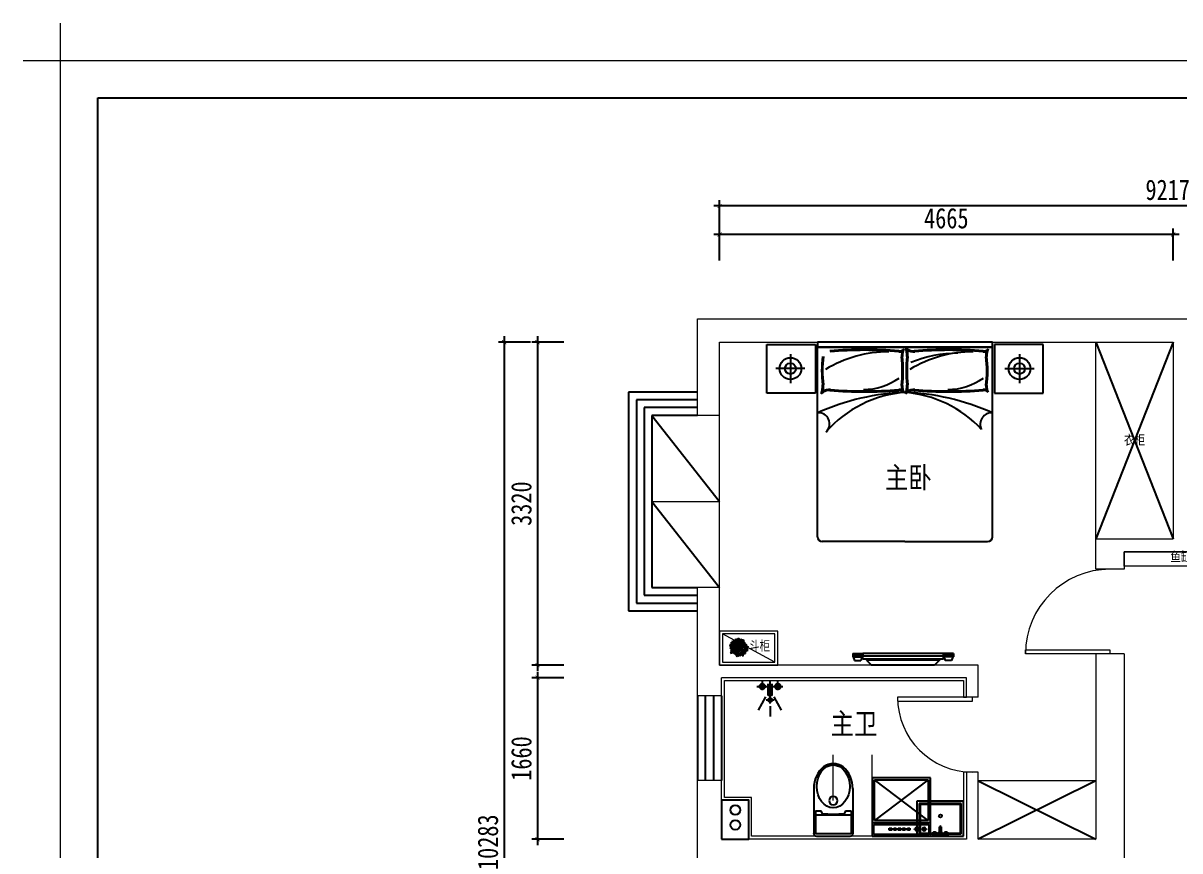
# Model space of a CAD drawing. Header units: millimetres. Extents: x 757294 to 891425, y -262592 to 287632.
# Drawn here: x 814055 to 825949, y -206158 to -197648 of the extents above; entities that cross this region are included whole.
import ezdxf

# ---------------------------------------------------------------- set-up
doc = ezdxf.new("R2010")
doc.units = ezdxf.units.MM
doc.header["$LTSCALE"] = 4
for name, color, linetype in [('t', 3, 'Continuous'), ('T-MS-图框', 8, 'Continuous'), ('家具1', 3, 'Continuous'), ('管道 灯具 开关 电线', 1, 'Continuous')]:
    doc.layers.add(name, color=color, linetype=linetype)
doc.layers.add('家具外轮廓线', color=3, linetype='Continuous', lineweight=15)
doc.styles.add('-黑体', font='simhei.ttf', dxfattribs={"width": 0.8})
doc.dimstyles.new('立面尺寸标注', dxfattribs={"dimscale": 60, "dimtxt": 3.5, "dimasz": 0.7, "dimexe": 1, "dimexo": 0.5, "dimgap": 1, "dimtad": 1, "dimdec": 0, "dimdsep": 46, "dimtxsty": '-黑体', "dimblk": 'ARCHTICK', "dimcen": 2.5, "dimdle": 1, "dimclrd": 1, "dimclre": 1, "dimclrt": 3, "dimadec": 0, "dimazin": 0, "dimtfac": 1, "dimtdec": 0, "dimtix": 1, "dimtmove": 2, "dimatfit": 3, "dimfxl": 4.5, "dimfxlon": 1, "dimtolj": 1, "dimtzin": 0, "dimarcsym": 0})

# ---------------------------------------------------------------- blocks, each defined once
blk = doc.blocks.new('asdasda')
at = {"color": 1}
for p, q in [((172225, -5302), (172225, 20019)), ((171725, 19519), (205919, 19519))]:
    blk.add_line(p, q, dxfattribs=at)
at = {"layer": 'T-MS-图框', "color": 1}
blk.add_lwpolyline([(172725, 19019), (204919, 19019), (204919, -4302), (172725, -4302)], close=True, dxfattribs=at)
blk = doc.blocks.new('45y')
blk.add_blockref('asdasda', (225288, 298302))
blk = doc.blocks.new('_ArchTick')
at = {"color": 0, "linetype": 'ByBlock', "const_width": 0.15}
blk.add_lwpolyline([(-0.5, -0.5), (0.5, 0.5)], dxfattribs=at)
blk = doc.blocks.new('*D245')
at = {"layer": 'Defpoints', "color": 0, "ltscale": 5}
for p in [(821216, -199820), (821216, -200928), (825881, -200928)]:
    blk.add_point(p, dxfattribs=at)
at = {"layer": '家具外轮廓线', "color": 1, "lineweight": -2, "ltscale": 5}
for p, q in [((825941, -199820), (821156, -199820)), ((821216, -200090), (821216, -199760)), ((825881, -200090), (825881, -199760))]:
    blk.add_line(p, q, dxfattribs=at)
at = {"layer": '家具外轮廓线', "color": 1, "lineweight": -2, "ltscale": 5, "xscale": 42, "yscale": 42, "zscale": 42, "rotation": 180}
blk.add_blockref('_ArchTick', (821216, -199820), dxfattribs=at)
at = {"layer": '家具外轮廓线', "color": 1, "lineweight": -2, "ltscale": 5, "xscale": 42, "yscale": 42, "zscale": 42}
blk.add_blockref('_ArchTick', (825881, -199820), dxfattribs=at)
at = {"layer": '家具外轮廓线', "color": 3, "ltscale": 5, "insert": (823548, -199655), "char_height": 210, "attachment_point": 5, "style": '-黑体'}
blk.add_mtext('\\A1;4665', dxfattribs=at)
blk = doc.blocks.new('*D232')
at = {"layer": 'Defpoints', "color": 0, "ltscale": 5}
for p in [(821216, -199528), (821216, -200928), (830433, -200928)]:
    blk.add_point(p, dxfattribs=at)
at = {"layer": '家具外轮廓线', "color": 1, "lineweight": -2, "ltscale": 5}
for p, q in [((830493, -199528), (821156, -199528)), ((821216, -199798), (821216, -199468)), ((830433, -199798), (830433, -199468))]:
    blk.add_line(p, q, dxfattribs=at)
at = {"layer": '家具外轮廓线', "color": 1, "lineweight": -2, "ltscale": 5, "xscale": 42, "yscale": 42, "zscale": 42, "rotation": 180}
blk.add_blockref('_ArchTick', (821216, -199528), dxfattribs=at)
at = {"layer": '家具外轮廓线', "color": 1, "lineweight": -2, "ltscale": 5, "xscale": 42, "yscale": 42, "zscale": 42}
blk.add_blockref('_ArchTick', (830433, -199528), dxfattribs=at)
at = {"layer": '家具外轮廓线', "color": 3, "ltscale": 5, "insert": (825824, -199363), "char_height": 210, "attachment_point": 5, "style": '-黑体'}
blk.add_mtext('\\A1;9217', dxfattribs=at)
blk = doc.blocks.new('*D246')
at = {"layer": 'Defpoints', "color": 0, "ltscale": 5}
for p in [(821216, -200928), (819345, -204248), (821216, -204248)]:
    blk.add_point(p, dxfattribs=at)
at = {"layer": '家具外轮廓线', "color": 1, "lineweight": -2, "ltscale": 5}
for p, q in [((819345, -200868), (819345, -204308)), ((819615, -200928), (819285, -200928)), ((819615, -204248), (819285, -204248))]:
    blk.add_line(p, q, dxfattribs=at)
at = {"layer": '家具外轮廓线', "color": 1, "lineweight": -2, "ltscale": 5, "xscale": 42, "yscale": 42, "zscale": 42}
for p, rotation in [((819345, -200928), 90), ((819345, -204248), 270)]:
    blk.add_blockref('_ArchTick', p, dxfattribs=dict(at, rotation=rotation))
at = {"layer": '家具外轮廓线', "color": 3, "ltscale": 5, "insert": (819179, -202588), "char_height": 210, "attachment_point": 5, "rotation": 90, "style": '-黑体'}
blk.add_mtext('\\A1;3320', dxfattribs=at)
blk = doc.blocks.new('*D247')
at = {"layer": 'Defpoints', "color": 0, "ltscale": 5}
for p in [(821236, -204378), (819345, -206038), (821236, -206038)]:
    blk.add_point(p, dxfattribs=at)
at = {"layer": '家具外轮廓线', "color": 1, "lineweight": -2, "ltscale": 5}
for p, q in [((819345, -204318), (819345, -206098)), ((819615, -204378), (819285, -204378)), ((819615, -206038), (819285, -206038))]:
    blk.add_line(p, q, dxfattribs=at)
at = {"layer": '家具外轮廓线', "color": 1, "lineweight": -2, "ltscale": 5, "xscale": 42, "yscale": 42, "zscale": 42}
for p, rotation in [((819345, -204378), 90), ((819345, -206038), 270)]:
    blk.add_blockref('_ArchTick', p, dxfattribs=dict(at, rotation=rotation))
at = {"layer": '家具外轮廓线', "color": 3, "ltscale": 5, "insert": (819179, -205208), "char_height": 210, "attachment_point": 5, "rotation": 90, "style": '-黑体'}
blk.add_mtext('\\A1;1660', dxfattribs=at)
blk = doc.blocks.new('*D233')
at = {"layer": 'Defpoints', "color": 0, "ltscale": 5}
for p in [(821216, -200928), (819002, -211211), (821231, -211211)]:
    blk.add_point(p, dxfattribs=at)
at = {"layer": '家具外轮廓线', "color": 1, "lineweight": -2, "ltscale": 5}
for p, q in [((819002, -200868), (819002, -211271)), ((819272, -200928), (818942, -200928)), ((819272, -211211), (818942, -211211))]:
    blk.add_line(p, q, dxfattribs=at)
at = {"layer": '家具外轮廓线', "color": 1, "lineweight": -2, "ltscale": 5, "xscale": 42, "yscale": 42, "zscale": 42}
for p, rotation in [((819002, -200928), 90), ((819002, -211211), 270)]:
    blk.add_blockref('_ArchTick', p, dxfattribs=dict(at, rotation=rotation))
at = {"layer": '家具外轮廓线', "color": 3, "ltscale": 5, "insert": (818835, -206069), "char_height": 210, "attachment_point": 5, "rotation": 90, "style": '-黑体'}
blk.add_mtext('\\A1;10283', dxfattribs=at)
blk = doc.blocks.new('1.8c')
at = {"layer": '家具1', "color": 3}
for p, q in [((44251, 59658), (44251, 60158)), ((44251, 60158), (44751, 60158)), ((44751, 60158), (44751, 59658)), ((46571, 60183), (44771, 60183)), ((44771, 60183), (44771, 60133)), ((44771, 58183), (44771, 60133)), ((44771, 60133), (46571, 60133)), ((46571, 60133), (46571, 60183)), ((46571, 58183), (46571, 60133)), ((46591, 60158), (46591, 59658)), ((47091, 60158), (46591, 60158)), ((47091, 59658), (47091, 60158)), ((44751, 59658), (44251, 59658)), ((46591, 59658), (47091, 59658)), ((45671, 58133), (44821, 58133)), ((45671, 58133), (46521, 58133))]:
    blk.add_line(p, q, dxfattribs=at)
at = {"layer": '家具1'}
blk.add_line((46571, 60133), (44771, 60133), dxfattribs=at)
at = {"layer": '家具1', "color": 1}
for p, q in [((44493, 60061), (44493, 59761)), ((46849, 60061), (46849, 59761)), ((44643, 59911), (44343, 59911)), ((46699, 59911), (46999, 59911))]:
    blk.add_line(p, q, dxfattribs=at)
at = {"layer": '家具1', "color": 3}
for centre in [(44493, 59911), (46849, 59911)]:
    blk.add_circle(centre, 112, dxfattribs=at)
at = {"layer": '家具1', "color": 1}
for centre in [(44493, 59911), (46849, 59911)]:
    blk.add_circle(centre, 56.2, dxfattribs=at)
for centre, radius, start, end in [((45503, 58836), 1248, 89.8505, 121.3046), ((45254, 55959), 4140, 85.1176, 94.8906), ((45609, 60169), 85.7, 268.1988, 292.4287), ((45837, 60040), 201, 165.4484, 181.6077), ((45767, 60231), 147, 240.1487, 271.5527), ((45465, 60049), 235, 356.5245, 13.2301), ((46370, 58836), 1248, 89.8505, 121.3046), ((46214, 58809), 1259, 89.9111, 112.4831), ((46121, 55959), 4140, 85.1176, 94.8906), ((46477, 60169), 85.7, 268.1988, 292.4287), ((46704, 60040), 201, 165.4484, 181.6077), ((45954, 59890), 1130, 172.668, 187.332), ((44186, 59885), 1457, 354.1588, 5.8412), ((46953, 59890), 1261, 173.426, 186.574), ((45430, 59885), 1083, 352.1489, 7.8511), ((44598, 59731), 235, 346.7699, 3.4755), ((45245, 60327), 630, 270, 305.5384), ((45837, 59741), 201, 181.6077, 194.5516), ((45465, 59731), 235, 346.7699, 3.4755), ((46112, 60327), 630, 270, 305.5384), ((46704, 59741), 201, 181.6077, 194.5516), ((44900, 59549), 147, 88.4473, 119.8513), ((45254, 63821), 4140, 265.1094, 274.8824), ((45609, 59611), 85.7, 67.5713, 91.8012), ((45767, 59549), 147, 88.4473, 119.8513), ((46121, 63821), 4140, 265.1094, 274.8824), ((46477, 59611), 85.7, 67.5713, 91.8012)]:
    blk.add_arc(centre, radius, start, end, dxfattribs=at)
at = {"layer": '家具1', "color": 3}
for centre, radius, start, end in [((45254, 55959), 4150, 85.1176, 94.8906), ((45609, 60169), 75.8, 268.1988, 312.1405), ((45837, 60040), 192, 157.3977, 181.6077), ((45767, 60231), 138, 228.4161, 271.5527), ((45465, 60049), 225, 356.5245, 20.485), ((46121, 55959), 4150, 85.1176, 94.8906), ((46477, 60169), 75.8, 268.1988, 312.1405), ((46704, 60040), 192, 157.3977, 181.6077), ((45954, 59890), 1140, 172.668, 187.332), ((44186, 59885), 1467, 354.1588, 5.8412), ((46953, 59890), 1271, 173.426, 186.574), ((45430, 59885), 1093, 352.1489, 7.8511), ((44598, 59731), 225, 339.515, 3.4755), ((45837, 59741), 192, 181.6077, 202.6023), ((45465, 59731), 225, 339.515, 3.4755), ((46704, 59741), 192, 181.6077, 202.6023), ((45760, 57251), 2417, 91.7845, 114.1515), ((44900, 59549), 138, 88.4473, 131.5839), ((45770, 58458), 1213, 94.442, 138.6832), ((45254, 63821), 4150, 265.1094, 274.8824), ((45609, 59611), 75.8, 47.8595, 91.8012), ((45582, 57251), 2417, 65.8485, 88.2155), ((45572, 58458), 1213, 43.0039, 85.558), ((45767, 59549), 138, 88.4473, 131.5839), ((46121, 63821), 4150, 265.1094, 274.8824), ((46477, 59611), 75.8, 47.8595, 91.8012), ((44781, 59343), 115, 312.8943, 95.2233), ((46562, 59340), 117, 85.6617, 207.9083), ((44821, 58183), 50, 180, 270), ((46521, 58183), 50, 270, 0)]:
    blk.add_arc(centre, radius, start, end, dxfattribs=at)
blk = doc.blocks.new('dferert')
at = {"layer": '家具1', "color": 1}
for p, q in [((752849, 214742), (752849, 214697)), ((752849, 214742), (752979, 214742)), ((752849, 214719), (752979, 214719)), ((752849, 214697), (752979, 214697)), ((752856, 214697), (752873, 214652)), ((752972, 214697), (752954, 214652)), ((754014, 214742), (752979, 214742)), ((752979, 214667), (752979, 214742)), ((752979, 214742), (752979, 214697)), ((754014, 214705), (752979, 214705)), ((754144, 214742), (754014, 214742)), ((754014, 214742), (754014, 214697)), ((754014, 214667), (754014, 214742)), ((754144, 214719), (754014, 214719)), ((754144, 214697), (754014, 214697)), ((754021, 214697), (754038, 214652)), ((754137, 214697), (754119, 214652)), ((754144, 214742), (754144, 214697)), ((752873, 214652), (752954, 214652)), ((754014, 214667), (752979, 214667)), ((753027, 214667), (753027, 214654)), ((753027, 214654), (753092, 214592)), ((753965, 214654), (753027, 214654)), ((753900, 214592), (753092, 214592)), ((753965, 214654), (753900, 214592)), ((753965, 214667), (753965, 214654)), ((754119, 214652), (754038, 214652))]:
    blk.add_line(p, q, dxfattribs=at)
blk = doc.blocks.new('mt')
at = {"layer": '家具1', "color": 3}
for p, q in [((5285, 26771), (4945, 26771)), ((4915, 26280), (4915, 26741)), ((5315, 26279), (5315, 26741)), ((4915, 26550), (5315, 26550))]:
    blk.add_line(p, q, dxfattribs=at)
at = {"layer": '家具1', "color": 1}
for p, q in [((4931, 26507), (4931, 26745)), ((5299, 26745), (4931, 26745)), ((5299, 26507), (5299, 26745)), ((5004, 26537), (4990, 26507)), ((5240, 26507), (5226, 26537)), ((4931, 26507), (4990, 26507)), ((5240, 26507), (5299, 26507))]:
    blk.add_line(p, q, dxfattribs=at)
at = {"layer": '家具1', "color": 3}
blk.add_circle((5115, 26403), 43.7, dxfattribs=at)
for centre, start, end in [((4945, 26741), 90, 180), ((5285, 26741), 0, 90)]:
    blk.add_arc(centre, 30, start, end, dxfattribs=at)
at = {"layer": '家具1', "color": 1, "extrusion": (0, 0, -1)}
for centre, major_axis, ratio, start_param, end_param in [((5115, 26491), (280, 0), 0.178571, 4.30492, 5.119858), ((5115, 26257), (0, 221), 0.77014, 3.141593, 9.424778)]:
    blk.add_ellipse(centre, major_axis=major_axis, ratio=ratio, start_param=start_param, end_param=end_param, dxfattribs=at)
at = {"layer": '家具1', "color": 3, "extrusion": (0, 0, -1)}
blk.add_ellipse((5115, 26281), major_axis=(0, 260), ratio=0.769231, start_param=1.561623, end_param=4.717455, dxfattribs=at)
blk = doc.blocks.new('hs')
at = {"layer": '家具1', "color": 1}
for p, q in [((37510, 54626), (37510, 54724)), ((37667, 54624), (37667, 54722)), ((37451, 54663), (37563, 54663)), ((37609, 54663), (37721, 54663))]:
    blk.add_line(p, q, dxfattribs=at)
at = {"layer": '家具1'}
for p, q in [((37589, 54489), (37589, 54723)), ((37569, 54569), (37569, 54689)), ((37609, 54569), (37609, 54689)), ((37471, 54421), (37545, 54555)), ((37629, 54524), (37549, 54524)), ((37609, 54569), (37569, 54569)), ((37707, 54421), (37632, 54555)), ((37589, 54462), (37589, 54353))]:
    blk.add_line(p, q, dxfattribs=at)
for centre, radius in [((37509, 54663), 28), ((37668, 54663), 28), ((37589, 54524), 20)]:
    blk.add_circle(centre, radius, dxfattribs=at)
at = {"layer": '家具1', "color": 1}
for centre in [(37509, 54663), (37668, 54663)]:
    blk.add_circle(centre, 20, dxfattribs=at)
blk = doc.blocks.new('es')
at = {"layer": '家具1'}
for centre, major_axis, start_param, end_param in [((4901.3, 24103.9), (25.5, 25.5), 3.049941, 3.889818), ((4872.3, 24044.9), (-25.5, 25.5), 4.620738, 5.460615), ((4898.5, 24029.5), (26.2, 26.2), 0.370973, 1.396848), ((4892.5, 24093.6), (26.2, 26.2), 3.50234, 4.528215), ((4887.7, 24071.1), (-16.4, 16.4), 4.662538, 5.701409), ((4900.2, 24109.4), (-16.4, 16.4), 1.520945, 2.559816), ((4904.4, 24075.8), (24.1, 24.1), 0.084659, 1.216005), ((4912.1, 24132.8), (24.1, 24.1), 3.226251, 4.357598), ((4924.2, 24095.7), (-22.8, 22.8), 1.15718, 1.983741), ((4882.4, 24053.9), (-22.8, 22.8), 4.298772, 5.125334), ((4902.7, 24064.4), (21.4, 21.4), 6.070577, 7.039511), ((4929, 24111.1), (-21.4, 21.4), 1.358188, 2.327122), ((4912.7, 24066.2), (7.68, 7.68), 0.041667, 1.234778), ((4915.4, 24083.9), (-7.68, 7.68), 1.612463, 2.805575), ((4915.4, 24026.8), (-36.7, 36.7), -1.536947, -0.857685), ((4954.7, 24116.6), (36.7, 36.7), 3.175442, 3.854704), ((4920.2, 24058), (6.96, 6.96), 5.681448, 7.083601), ((4929.8, 24069.7), (6.96, 6.96), 2.539856, 3.942009), ((4966.6, 24127.2), (-32.1, 32.1), 0.715752, 1.737942), ((4891.6, 24096), (32.1, 32.1), 5.428141, 6.356245), ((4950.1, 24096.4), (18.5, 18.5), 2.231888, 2.992475), ((4903.5, 24083.5), (18.5, 18.5), 5.401754, 6.162341), ((4943.8, 24042.3), (14.8, 14.8), 0.613862, 1.628629), ((4931.7, 24076.9), (14.8, 14.8), 3.755455, 4.770222), ((4957.9, 24116.2), (-15.4, 15.4), -0.254669, 1.14199), ((4951.2, 24083.3), (9.75, 9.75), 1.97592, 3.001396), ((4926.5, 24127.4), (-15.4, 15.4), 2.886924, 4.283582), ((4927.4, 24080.2), (9.75, 9.75), 5.117512, 6.142989), ((4941.1, 24077.4), (-10.7, 10.7), -1.534011, -0.728325), ((4950.5, 24103.6), (-10.7, 10.7), 1.607582, 2.413268), ((4952.1, 24074.1), (-6.85, 6.85), -0.573104, 1.106187), ((4940.8, 24080.5), (6.85, 6.85), 4.139285, 5.818576), ((4956.6, 24100.2), (7.85, 7.85), 2.03997, 3.573215), ((4942.2, 24093.3), (-7.85, 7.85), 3.610767, 5.144011), ((4965.5, 24114.1), (12.6, 12.6), 1.389296, 3.010096), ((4980.9, 24070.8), (20.5, 20.5), 1.599342, 2.695273), ((4941.3, 24117.9), (12.6, 12.6), 4.530889, 6.151688), ((4963.2, 24092.7), (-6.5, 6.5), -0.068376, 1.107009), ((4932.6, 24081.1), (20.5, 20.5), 4.740935, 5.836866), ((4948.5, 24096.7), (-6.5, 6.5), 3.073217, 4.248602), ((4952.8, 24077.7), (-12.2, 12.2), 2.467725, 3.718811), ((4971.9, 24057), (12.2, 12.2), 0.914349, 2.165435), ((4990.5, 24110.9), (22.4, 22.4), 2.273884, 3.227611), ((4938.6, 24089.3), (-22.4, 22.4), 3.84468, 4.798407), ((4991.3, 24110.3), (-16.9, 16.9), 0.068013, 1.228833), ((4978, 24055.9), (-8.62, 8.62), -1.426332, 0.02193), ((4976.5, 24074.1), (-8.62, 8.62), 1.71526, 3.163522), ((4999.2, 24096.4), (19.9, 19.9), 1.211788, 2.527358), ((4988.4, 24081.3), (-12.4, 12.4), 0.423435, 1.552859), ((4951.7, 24115.8), (16.9, 16.9), 4.780402, 5.941222), ((4959.8, 24117.2), (19.9, 19.9), 4.35338, 5.668951), ((4958.9, 24075.7), (-12.4, 12.4), 3.537996, 4.667421), ((4989.1, 24073.5), (16.8, 16.8), 0.369066, 1.543426), ((4982.6, 24112.6), (-16.8, 16.8), 1.928402, 3.102762), ((4994.9, 24065.2), (-14.4, 14.4), -0.622518, 0.474204), ((4972.2, 24091.6), (-14.4, 14.4), 2.519075, 3.615797), ((4984.1, 24042.2), (-16.5, 16.5), 4.499781, 5.468714), ((5004.4, 24078.1), (16.5, 16.5), 2.928984, 3.897918), ((5006, 24071.6), (-10.3, 10.3), -0.83782, 1.172962), ((5007.5, 24039.3), (20.2, 20.2), 0.160459, 1.354759), ((5009.7, 24087.2), (-20.2, 20.2), 1.694636, 2.888936), ((4993.2, 24080.7), (10.3, 10.3), 3.874569, 5.885351), ((4899.3, 23998.5), (30.7, 30.7), 0.400688, 1.170109), ((4911.4, 24007.8), (-21.2, 21.2), -0.926063, 0.460704), ((4899.3, 24079.1), (-30.7, 30.7), 1.971484, 2.740905), ((4887.2, 24047.1), (-21.2, 21.2), 2.21553, 3.602297), ((4913.7, 24027.3), (18.2, 18.2), 0.533592, 1.594158), ((4901.5, 24070), (18.2, 18.2), 3.675185, 4.735751), ((4929.1, 24018.3), (14, 14), 1.284349, 2.730929), ((4913.2, 24039), (-14.6, 14.6), 4.683359, 5.638447), ((4925.2, 24073.5), (14.6, 14.6), 3.112563, 4.06765), ((4901.9, 24028.8), (-14, 14), 2.818792, 4.265372), ((4906.4, 24031.9), (20.5, 20.5), 4.297871, 5.225059), ((4944.9, 23997), (-20.5, 20.5), -0.414518, 0.51267), ((4940.5, 24036.2), (-13.5, 13.5), -0.168343, 0.789664), ((4910.4, 24051.7), (13.5, 13.5), 4.544046, 5.502053), ((4949.1, 24022), (15.9, 15.9), 1.553159, 2.262992), ((4911.7, 24040.6), (15.9, 15.9), 4.666677, 5.37651), ((4950.5, 24004.2), (14.7, 14.7), 1.610619, 3.10177), ((4945.1, 24034.6), (-7.93, 7.93), 0.481799, 1.614649), ((4926.6, 24028.9), (-7.93, 7.93), 3.69436, 4.82721), ((4930.5, 24057.2), (13.2, 13.2), 4.111932, 5.568515), ((4954, 24038.3), (-13.2, 13.2), -0.64009, 0.816493), ((4920, 24004.2), (14.7, 14.7), 4.752211, 6.243363), ((4971.1, 24020.4), (-23.5, 23.5), 0.728057, 1.718896), ((4918.2, 23995.6), (23.5, 23.5), 5.440446, 6.431285), ((4953.5, 24028.6), (-10.9, 10.9), -0.597942, 0.307213), ((4937.5, 24051), (-10.9, 10.9), 2.501106, 3.406261), ((4986.1, 24030), (26.3, 26.3), 1.990432, 2.602181), ((4951.9, 24037.7), (-13.3, 13.3), 4.25383, 5.64757), ((4966.9, 24062.3), (-13.3, 13.3), 1.112237, 2.505978), ((4914.8, 24032.8), (26.3, 26.3), 5.171897, 5.783646), ((4971.2, 24049.5), (13.5, 13.5), 2.689509, 3.509721), ((4945.4, 24025.9), (-13.5, 13.5), 4.260306, 5.080518), ((4999, 24001), (31.3, 31.3), 1.772393, 2.523856), ((4918.5, 24018), (31.3, 31.3), 4.913985, 5.665449), ((4960.8, 24051.1), (-6.34, 6.34), 4.009911, 5.296688), ((4971.5, 24060.6), (-6.34, 6.34), 0.868319, 2.155095), ((4999.5, 24022.7), (24.2, 24.2), 2.181308, 3.395639), ((4980.9, 24015.3), (-20.2, 20.2), -1.199824, -0.173949), ((4976.2, 24064.6), (-20.2, 20.2), 1.931543, 2.957418), ((4948.5, 23999.3), (-24.2, 24.2), 3.747985, 4.962316), ((5010.3, 24061.6), (-37.3, 37.3), 1.393678, 2.126386), ((4954.4, 23980.9), (37.3, 37.3), 6.086566, 6.819275), ((4970.4, 24047.8), (-8.46, 8.46), 4.566238, 5.742863), ((4977.1, 24066.5), (8.46, 8.46), 2.995441, 4.172067), ((4984.9, 23985.8), (-29.7, 29.7), -1.345986, -0.614026), ((5000.1, 24062.8), (29.7, 29.7), 3.366403, 4.098363), ((4991.8, 24043.5), (-5.9, 5.9), -1.52913, -0.336018), ((4993.9, 24057.2), (5.9, 5.9), 3.183259, 4.376371), ((4992.2, 24022.6), (-11.2, 11.2), 4.683359, 5.638447), ((5001.5, 24049.2), (-11.2, 11.2), 1.541766, 2.496854), ((4993.9, 24029.5), (-8.87, 8.87), 4.663167, 5.793727), ((4999.5, 24049.9), (-8.87, 8.87), 1.521575, 2.652135), ((4993.9, 24013.2), (28.3, 28.3), 0.03385, 0.713111), ((5024.1, 24082.3), (28.3, 28.3), 3.175442, 3.854704), ((4997.6, 24037.3), (-5.36, 5.36), 4.110652, 5.512805), ((5004.9, 24046.2), (-5.36, 5.36), 0.969059, 2.371212), ((5015.7, 24025.2), (11.4, 11.4), 0.613862, 1.628629), ((5006.4, 24051.8), (11.4, 11.4), 3.755455, 4.770222)]:
    blk.add_ellipse(centre, major_axis=major_axis, ratio=1, start_param=start_param, end_param=end_param, dxfattribs=at)
blk = doc.blocks.new('xyj')
at = {"layer": '家具1', "color": 3}
for p, q in [((18850, 38377), (18850, 37777)), ((19450, 38377), (18850, 38377)), ((18893, 38301), (18893, 38311)), ((18893, 38311), (18940, 38311)), ((18940, 38301), (18893, 38301)), ((18940, 38311), (18940, 38301)), ((18967, 38301), (18967, 38311)), ((18967, 38311), (19014, 38311)), ((19014, 38301), (18967, 38301)), ((19014, 38311), (19014, 38301)), ((19062, 38296), (19062, 38315)), ((19062, 38315), (19088, 38315)), ((19088, 38315), (19088, 38296)), ((19112, 38296), (19112, 38315)), ((19112, 38315), (19138, 38315)), ((19138, 38315), (19138, 38296)), ((19157, 38296), (19157, 38315)), ((19157, 38315), (19184, 38315)), ((19184, 38315), (19184, 38296)), ((19202, 38296), (19202, 38315)), ((19202, 38315), (19229, 38315)), ((19229, 38315), (19229, 38296)), ((19249, 38296), (19249, 38315)), ((19249, 38315), (19276, 38315)), ((19276, 38315), (19276, 38296)), ((19450, 37777), (19450, 38377)), ((18850, 38240), (19450, 38240)), ((19088, 38296), (19062, 38296)), ((19138, 38296), (19112, 38296)), ((19184, 38296), (19157, 38296)), ((19229, 38296), (19202, 38296)), ((19276, 38296), (19249, 38296)), ((18850, 37777), (19450, 37777))]:
    blk.add_line(p, q, dxfattribs=at)
at = {"layer": '家具1', "color": 1}
for p, q in [((18866, 38257), (18866, 38362)), ((18866, 38362), (19434, 38362)), ((19434, 38362), (19434, 38257)), ((19434, 38257), (18866, 38257)), ((18873, 38218), (19427, 38218)), ((18873, 37799), (19427, 38218)), ((18873, 38218), (19427, 37799)), ((18873, 37799), (18873, 38218)), ((19427, 38218), (19427, 37799)), ((19427, 37799), (18873, 37799))]:
    blk.add_line(p, q, dxfattribs=at)
at = {"layer": '家具1', "color": 3}
for centre, start, end in [((18917, 38306), 17.42, 162.58), ((18917, 38306), 195.5721, 344.4279), ((18991, 38306), 17.42, 162.58), ((18991, 38306), 195.5721, 344.4279)]:
    blk.add_arc(centre, 17.4, start, end, dxfattribs=at)
blk = doc.blocks.new('xxcc')
at = {"layer": '家具1', "color": 3}
for p, q in [((5104, 28681), (5104, 28231)), ((5704, 28681), (5104, 28681)), ((5322, 28653), (5316, 28653)), ((5322, 28648), (5316, 28648)), ((5329, 28660), (5329, 28666)), ((5329, 28641), (5329, 28636)), ((5334, 28660), (5334, 28666)), ((5334, 28641), (5334, 28636)), ((5341, 28653), (5346, 28653)), ((5341, 28648), (5346, 28648)), ((5394, 28561), (5394, 28633)), ((5414, 28633), (5414, 28561)), ((5467, 28653), (5461, 28653)), ((5467, 28648), (5461, 28648)), ((5474, 28660), (5474, 28666)), ((5474, 28641), (5474, 28636)), ((5479, 28660), (5479, 28666)), ((5479, 28641), (5479, 28636)), ((5486, 28653), (5491, 28653)), ((5486, 28648), (5491, 28648)), ((5704, 28231), (5704, 28681)), ((5104, 28231), (5704, 28231))]:
    blk.add_line(p, q, dxfattribs=at)
at = {"layer": '家具1', "color": 1}
for p, q in [((5134, 28651), (5134, 28261)), ((5674, 28651), (5134, 28651)), ((5144, 28641), (5144, 28271)), ((5664, 28641), (5144, 28641)), ((5664, 28271), (5664, 28641)), ((5674, 28261), (5674, 28651)), ((5134, 28261), (5674, 28261)), ((5144, 28271), (5664, 28271))]:
    blk.add_line(p, q, dxfattribs=at)
at = {"layer": '家具1', "color": 3}
for centre, radius in [((5331, 28651), 27.5), ((5311, 28651), 5.59), ((5331, 28651), 10), ((5331, 28671), 5.59), ((5331, 28631), 5.59), ((5351, 28651), 5.59), ((5404, 28651), 10), ((5476, 28651), 27.5), ((5456, 28651), 5.59), ((5476, 28651), 10), ((5476, 28671), 5.59), ((5476, 28631), 5.59), ((5496, 28651), 5.59)]:
    blk.add_circle(centre, radius, dxfattribs=at)
at = {"layer": '家具1', "color": 1}
blk.add_circle((5402, 28420), 18.7, dxfattribs=at)
at = {"layer": '家具1', "color": 3}
for centre, radius, start, end in [((5331, 28651), 20, 106.0953, 163.7658), ((5331, 28651), 20, 195.7907, 254.7593), ((5331, 28651), 20, 15.9116, 73.88), ((5331, 28651), 20, 285.9211, 343.5587), ((5404, 28651), 30, 289.6397, 250.3486), ((5404, 28651), 20, 300.2446, 239.6569), ((5404, 28561), 10, 180, 0), ((5476, 28651), 20, 105.9211, 163.5587), ((5476, 28651), 20, 195.9116, 253.88), ((5476, 28651), 20, 15.7907, 74.7593), ((5476, 28651), 20, 286.0953, 343.7658)]:
    blk.add_arc(centre, radius, start, end, dxfattribs=at)

msp = doc.modelspace()

# ---------------------------------------------------------------- linework, layer by layer
at = {"color": 1}
for p, q in [((825085.8, -200927.5), (825880.8, -202949.5)), ((825880.8, -200927.5), (825085.8, -202949.5)), ((820990.8, -201440.5), (820280.8, -201440.5)), ((820280.8, -201440.5), (820280.8, -203690.5)), ((820990.8, -201520.5), (820360.8, -201520.5)), ((820360.8, -201520.5), (820360.8, -203610.5)), ((820990.8, -201600.5), (820440.8, -201600.5)), ((820440.8, -201600.5), (820440.8, -203530.5)), ((820990.8, -201680.5), (820520.8, -201680.5)), ((820520.8, -201680.5), (820520.8, -203450.5)), ((820520.8, -201680.5), (821215.8, -202565.5)), ((820520.8, -202565.5), (821215.8, -203450.5)), ((820520.8, -203450.5), (820990.8, -203450.5)), ((820360.8, -203610.5), (820990.8, -203610.5)), ((820440.8, -203530.5), (820990.8, -203530.5)), ((820280.8, -203690.5), (820990.8, -203690.5)), ((820990.8, -204562.5), (820990.8, -205432.5)), ((821070.8, -205432.5), (821070.8, -204562.5)), ((821155.8, -205432.5), (821155.8, -204562.5)), ((821235.8, -204562.5), (821235.8, -205432.5)), ((825085.8, -205437.5), (823875.8, -206037.5)), ((823875.8, -205437.5), (825085.8, -206037.5))]:
    msp.add_line(p, q, dxfattribs=at)
msp.add_lwpolyline([(821235.8, -206037.5), (821515.8, -206037.5), (821515.8, -205637.5), (821235.8, -205637.5)], close=True, dxfattribs=at)
at = {"layer": '家具外轮廓线', "color": 7, "ltscale": 5}
for p, q in [((820990.8, -201680.5), (820990.8, -200687.5)), ((820990.8, -200687.5), (830658.8, -200687.5)), ((821215.8, -204247.5), (821215.8, -200927.5)), ((821215.8, -200927.5), (825880.8, -200927.5)), ((825880.8, -200927.5), (825880.8, -202949.5)), ((821215.8, -201680.5), (820990.8, -201680.5)), ((825085.8, -203262.5), (825085.8, -202949.5)), ((825085.8, -202949.5), (825880.8, -202949.5)), ((826530.8, -203082.5), (825375.8, -203082.5)), ((825375.8, -203082.5), (825375.8, -203262.5)), ((825375.8, -203262.5), (825085.8, -203262.5)), ((820990.8, -204562.5), (820990.8, -203450.5)), ((821215.8, -203450.5), (820990.8, -203450.5)), ((825085.8, -204132.5), (825085.8, -206037.5)), ((825375.8, -204132.5), (825085.8, -204132.5)), ((825375.8, -204132.5), (825375.8, -206377.5)), ((823875.8, -204247.5), (821215.8, -204247.5)), ((823875.8, -204577.5), (823875.8, -204247.5)), ((823755.8, -204377.5), (821235.8, -204377.5)), ((821235.8, -204562.5), (821235.8, -204377.5)), ((823755.8, -204577.5), (823755.8, -204377.5)), ((821235.8, -204562.5), (820990.8, -204562.5)), ((823875.8, -204577.5), (823755.8, -204577.5)), ((823875.8, -205347.5), (823755.8, -205347.5)), ((823755.8, -205347.5), (823755.8, -206037.5)), ((823875.8, -206037.5), (823875.8, -205347.5)), ((820990.8, -206822.5), (820990.8, -205432.5)), ((821235.8, -205432.5), (820990.8, -205432.5)), ((821235.8, -206037.5), (821235.8, -205432.5)), ((823755.8, -206037.5), (821235.8, -206037.5)), ((825085.8, -206037.5), (823875.8, -206037.5))]:
    msp.add_line(p, q, dxfattribs=at)
at = {"layer": '家具外轮廓线', "color": 3, "ltscale": 5}
for p, q in [((825085.8, -202949.5), (825085.8, -200927.5)), ((820520.8, -202565.5), (821215.8, -202565.5)), ((825085.8, -205437.5), (823875.8, -205437.5))]:
    msp.add_line(p, q, dxfattribs=at)
at = {"layer": '家具外轮廓线', "color": 1, "ltscale": 5}
for p, q in [((821785.8, -204217.5), (821245.8, -203927.5)), ((822385.7, -205641.4), (822385.7, -205169.5)), ((822785.7, -205641.4), (822785.7, -205169.5))]:
    msp.add_line(p, q, dxfattribs=at)
at = {"layer": '家具外轮廓线', "color": 250, "ltscale": 5}
for p, q in [((823725.8, -204577.5), (823755.8, -204577.5)), ((823755.8, -205347.5), (823725.8, -205347.5))]:
    msp.add_line(p, q, dxfattribs=at)
at = {"layer": '家具外轮廓线', "color": 3, "ltscale": 5}
for points in [[(825375.8, -203082.5), (826530.8, -203082.5), (826530.8, -203232.5), (825375.8, -203232.5)], [(821215.8, -204247.5), (821815.8, -204247.5), (821815.8, -203897.5), (821215.8, -203897.5)]]:
    msp.add_lwpolyline(points, close=True, dxfattribs=at)
at = {"layer": '家具外轮廓线', "color": 1, "ltscale": 5}
for points in [[(821245.8, -204217.5), (821785.8, -204217.5), (821785.8, -203927.5), (821245.8, -203927.5)], [(825230.8, -204132.5), (824360.8, -204132.5), (824360.8, -204092.5), (825230.8, -204092.5)], [(823815.8, -204577.5), (823045.8, -204577.5), (823045.8, -204617.5), (823815.8, -204617.5)]]:
    msp.add_lwpolyline(points, close=True, dxfattribs=at)
at = {"layer": '家具外轮廓线', "color": 250, "ltscale": 5}
msp.add_lwpolyline([(823725.8, -205347.5), (823725.8, -206007.5), (821545.8, -206007.5), (821545.8, -205607.5), (821265.8, -205607.5), (821265.8, -204407.5), (823725.8, -204407.5), (823725.8, -204577.5)], dxfattribs=at)
at = {"layer": '家具外轮廓线', "color": 1, "ltscale": 5}
for centre, radius, start, end in [((825230.8, -204132.5), 870, 90, 180), ((823815.8, -204577.5), 770, 180, 270)]:
    msp.add_arc(centre, radius, start, end, dxfattribs=at)
at = {"layer": '管道 灯具 开关 电线', "color": 1, "ltscale": 5}
for centre in [(821377.4, -205737.9), (821377.4, -205890.5)]:
    msp.add_circle(centre, 50, dxfattribs=at)

# ---------------------------------------------------------------- block references
at = {"layer": '家具1', "color": 193}
for name, p in [('1.8c', (777451.6, -261110.8)), ('hs', (784147, -259130.8))]:
    msp.add_blockref(name, p, dxfattribs=at)
at = {"layer": '家具1', "color": 193, "xscale": 1.300000000046566, "yscale": 1.299999999988358, "zscale": 1.3}
msp.add_blockref('es', (814981.7, -235346.3), dxfattribs=at)
at = {"layer": '家具1', "color": 193, "xscale": -1, "rotation": 180}
msp.add_blockref('mt', (817270.4, -179238.5), dxfattribs=at)
at = {"layer": '家具1', "rotation": 180}
msp.add_blockref('xyj', (842235.5, -167628.5), dxfattribs=at)
at = {"layer": '家具1', "xscale": 0.8000000000465661, "yscale": 0.7999999999883585, "zscale": 0.8, "rotation": 180}
msp.add_blockref('xxcc', (827808.9, -183063.1), dxfattribs=at)
at = {"layer": '家具外轮廓线', "color": 0, "xscale": 0.7692307692486793, "yscale": 0.7692307692486793, "zscale": 0.7692307692307693}
msp.add_blockref('45y', (508659.9, -442511), dxfattribs=at)
at = {"layer": '家具外轮廓线', "color": 3, "xscale": 0.8000000000465661, "yscale": 0.7999999999883585, "zscale": 0.8}
msp.add_blockref('dferert', (220306.1, -375921.4), dxfattribs=at)

# ---------------------------------------------------------------- texts
at = {"layer": 't', "attachment_point": 3, "style": '-黑体'}
for s, insert, char_height, width in [('衣柜', (825592.6, -201883.4), 100, 333.458), ('主卧', (823397.2, -202210.5), 220, 858.068), ('鱼缸', (826070, -203084.3), 100, 484.225), ('斗柜', (821736.9, -203999.2), 100, 333.458), ('主卫', (822838.5, -204741.1), 220, 858.068)]:
    msp.add_mtext(s, dxfattribs=dict(at, insert=insert, char_height=char_height, width=width))

# ---------------------------------------------------------------- dimensions: what is measured, and where the dimension line sits
at = {"layer": '家具外轮廓线', "color": 7, "ltscale": 5}
for base, p1, picture, middle in [((821215.8, -199528), (830432.8, -200927.5), '*D232', (825824.3, -199363)), ((821215.8, -199820.1), (825880.8, -200927.5), '*D245', (823548.3, -199655.1))]:
    dim = msp.add_linear_dim(base=base, p1=p1, p2=(821215.8, -200927.5), dimstyle='立面尺寸标注', dxfattribs=at)
    dim.commit()
    dim.dimension.update_dxf_attribs({"geometry": picture, "text_midpoint": middle})
for base, p1, p2, picture, middle in [((819001.6, -211210.5), (821215.8, -200927.5), (821230.8, -211210.5), '*D233', (818835.4, -206069)), ((819344.7, -204247.5), (821215.8, -200927.5), (821215.8, -204247.5), '*D246', (819178.5, -202587.5)), ((819344.7, -206037.5), (821235.8, -204377.5), (821235.8, -206037.5), '*D247', (819178.5, -205207.5))]:
    dim = msp.add_linear_dim(base=base, p1=p1, p2=p2, angle=90, dimstyle='立面尺寸标注', dxfattribs=at)
    dim.commit()
    dim.dimension.update_dxf_attribs({"geometry": picture, "text_midpoint": middle})

doc.saveas('drawing.dxf')
